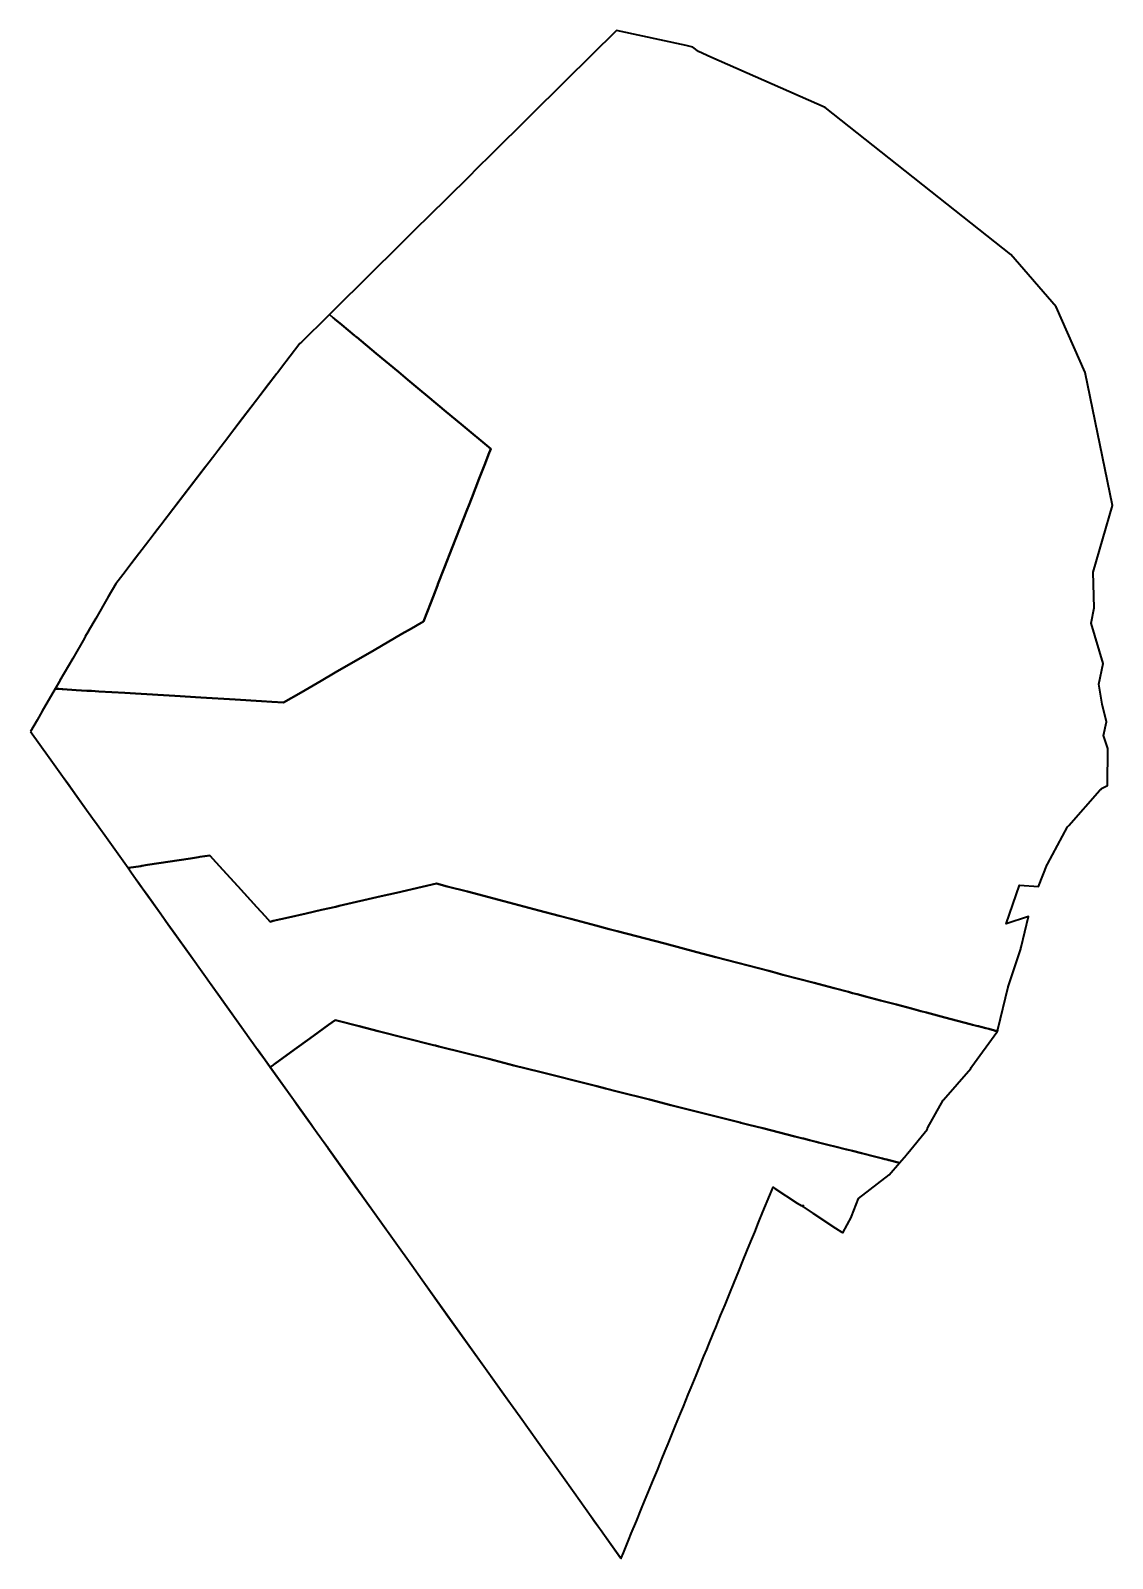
# Model space of a CAD drawing. Header units: metres. Extents: x 807829 to 807940, y 9157607 to 9157764.
import ezdxf

# ---------------------------------------------------------------- set-up
doc = ezdxf.new("R2010")
doc.units = ezdxf.units.M
doc.header["$MEASUREMENT"] = 0
doc.layers.add('2828-21237', color=1, linetype='Continuous')

msp = doc.modelspace()

# ---------------------------------------------------------------- linework, layer by layer
at = {"layer": '2828-21237', "color": 3, "lineweight": -3, "true_color": 0x00ff00}
msp.add_lwpolyline([(807889.23, 9157607.04), (807893.39, 9157617.16), (807904.86, 9157645.19), (807912.02, 9157640.51), (807912.93, 9157642.19), (807913.64, 9157644.04), (807916.8, 9157646.46), (807918.58, 9157648.52), (807918.68, 9157648.62), (807918.71, 9157648.68), (807920.69, 9157651.13), (807920.72, 9157651.19), (807920.75, 9157651.26), (807920.78, 9157651.32), (807922.34, 9157654.13), (807922.37, 9157654.19), (807925.19, 9157657.41), (807925.23, 9157657.5), (807925.29, 9157657.59), (807927.88, 9157661.14), (807927.92, 9157661.22), (807927.96, 9157661.3), (807927.98, 9157661.39), (807929.03, 9157665.79), (807929.03, 9157665.79), (807929.03, 9157665.8), (807930.32, 9157669.69), (807930.35, 9157669.78), (807930.38, 9157669.86), (807931.13, 9157673.01), (807928.81, 9157672.28), (807930.2, 9157676.23), (807932.16, 9157676.09), (807933.04, 9157678.37), (807933.06, 9157678.4), (807935.12, 9157682.23), (807935.2, 9157682.3), (807935.27, 9157682.38), (807938.46, 9157686.01), (807938.55, 9157686.08), (807938.63, 9157686.16), (807939.26, 9157686.5), (807939.29, 9157690.29), (807938.85, 9157691.62), (807939.14, 9157693.04), (807938.68, 9157694.84), (807938.34, 9157696.91), (807938.81, 9157699.02), (807937.56, 9157703.16), (807937.87, 9157704.76), (807937.77, 9157708.4), (807939.75, 9157715.27), (807937.29, 9157727.33), (807937.12, 9157728.19), (807936.96, 9157728.94), (807933.96, 9157735.7), (807931.69, 9157738.31), (807929.31, 9157741.05), (807929.31, 9157741.05), (807910.22, 9157756.17), (807898.45, 9157761.36), (807897.19, 9157761.94), (807896.61, 9157762.37), (807895.92, 9157762.56), (807889.98, 9157763.82), (807888.75, 9157764.08), (807888.29, 9157763.63), (807876.03, 9157751.51), (807856.21, 9157731.91), (807846.62, 9157719.42), (807837.27, 9157707.23), (807829.5, 9157693.77), (807828.51, 9157692.04), (807831.66, 9157687.62), (807831.66, 9157687.62), (807831.71, 9157687.55), (807831.79, 9157687.45), (807832.46, 9157686.51), (807832.84, 9157685.98), (807834.26, 9157683.99), (807834.61, 9157683.5), (807834.79, 9157683.25), (807835.34, 9157682.48), (807836.15, 9157681.34), (807836.56, 9157680.77), (807838.52, 9157678.03), (807838.69, 9157677.79), (807839, 9157677.35), (807839.6, 9157676.51), (807840, 9157675.96), (807840.55, 9157675.18), (807841.65, 9157673.64), (807842.62, 9157672.28), (807843.17, 9157671.52), (807845.15, 9157668.74), (807846.34, 9157667.07), (807846.74, 9157666.52), (807847.96, 9157664.81), (807850.75, 9157660.9), (807851.07, 9157660.46), (807851.36, 9157660.05), (807851.65, 9157659.64), (807851.95, 9157659.23), (807853.83, 9157656.6), (807857.35, 9157651.66), (807857.63, 9157651.27), (807858.31, 9157650.32), (807858.89, 9157649.5), (807868.77, 9157635.68), (807875.8, 9157625.84), (807889.23, 9157607.04)], close=True, dxfattribs=at)
at = {"layer": '2828-21237', "color": 3, "lineweight": 40, "true_color": 0x00ff00}
for points in [[(807828.51, 9157692.04), (807830.43, 9157689.35), (807831.96, 9157687.21), (807834.08, 9157684.24), (807834.87, 9157683.14), (807835.34, 9157682.48), (807836.47, 9157680.89), (807838.53, 9157678.01), (807838.59, 9157678.02), (807839.83, 9157678.21), (807839.96, 9157678.23), (807840.54, 9157678.32), (807844.95, 9157678.99), (807845.79, 9157679.12), (807845.91, 9157679.14), (807846.93, 9157679.3), (807847.59, 9157678.57), (807848.29, 9157677.8), (807849.82, 9157676.13), (807851.78, 9157673.98), (807852.62, 9157673.07), (807853.15, 9157672.48), (807853.46, 9157672.56), (807855.03, 9157672.92), (807856.86, 9157673.33), (807858.42, 9157673.69), (807859.88, 9157674.03), (807860.25, 9157674.11), (807864.56, 9157675.1), (807866.12, 9157675.46), (807868.79, 9157676.07), (807870.25, 9157676.41), (807871.35, 9157676.12), (807873.42, 9157675.58), (807877.18, 9157674.58), (807880.76, 9157673.64), (807882.85, 9157673.09), (807884.07, 9157672.77), (807886.62, 9157672.1), (807888.01, 9157671.73), (807888.82, 9157671.52), (807893.74, 9157670.23), (807897.03, 9157669.36), (807898.97, 9157668.85), (807901.23, 9157668.26), (807904.42, 9157667.42), (807904.8, 9157667.32), (807905.29, 9157667.19), (807905.37, 9157667.17), (807905.87, 9157667.03), (807909.09, 9157666.19), (807911.14, 9157665.65), (807912.6, 9157665.26), (807913.01, 9157665.15), (807913.5, 9157665.03), (807914.35, 9157664.8), (807915.92, 9157664.39), (807916.45, 9157664.25), (807916.71, 9157664.18), (807917.56, 9157663.96), (807919.08, 9157663.56), (807920.06, 9157663.3), (807920.63, 9157663.15), (807922.53, 9157662.65), (807925.12, 9157661.97), (807925.37, 9157661.9), (807925.9, 9157661.76), (807925.98, 9157661.74), (807926.23, 9157661.67), (807926.74, 9157661.54), (807927.05, 9157661.46), (807927.05, 9157661.46), (807927.63, 9157661.31), (807927.71, 9157661.28), (807927.72, 9157661.28), (807927.8, 9157661.26), (807927.88, 9157661.24), (807927.89, 9157661.24), (807927.91, 9157661.23), (807927.92, 9157661.23), (807927.92, 9157661.23), (807927.96, 9157661.3), (807927.98, 9157661.39), (807929.03, 9157665.79), (807929.03, 9157665.79), (807929.03, 9157665.8), (807930.32, 9157669.69), (807930.35, 9157669.78), (807930.38, 9157669.86), (807931.13, 9157673.01), (807928.81, 9157672.28), (807930.2, 9157676.23), (807932.16, 9157676.09), (807933.04, 9157678.37), (807933.06, 9157678.4), (807935.12, 9157682.23), (807935.2, 9157682.3), (807935.27, 9157682.38), (807938.46, 9157686.01), (807938.55, 9157686.08), (807938.63, 9157686.16), (807939.26, 9157686.5), (807939.29, 9157690.29), (807938.85, 9157691.62), (807939.14, 9157693.04), (807938.68, 9157694.84), (807938.34, 9157696.91), (807938.81, 9157699.02), (807937.56, 9157703.16), (807937.87, 9157704.76), (807937.77, 9157708.4), (807939.75, 9157715.27), (807936.96, 9157728.94), (807933.96, 9157735.7), (807929.31, 9157741.05), (807910.22, 9157756.17), (807898.45, 9157761.36), (807897.19, 9157761.94), (807896.61, 9157762.37), (807895.92, 9157762.56), (807888.75, 9157764.08), (807883.52, 9157758.91), (807875.93, 9157751.41), (807875.7, 9157751.18), (807874.58, 9157750.07), (807873.42, 9157748.92), (807871.51, 9157747.04), (807869.32, 9157744.87), (807869.14, 9157744.69), (807868.44, 9157744), (807867.96, 9157743.52), (807865.85, 9157741.44), (807863.88, 9157739.5), (807863.32, 9157738.94), (807861.98, 9157737.62), (807860.97, 9157736.62), (807859.23, 9157734.89), (807859.64, 9157734.55), (807859.72, 9157734.48), (807859.8, 9157734.41), (807860.5, 9157733.83), (807861.82, 9157732.74), (807861.86, 9157732.71), (807861.89, 9157732.68), (807861.92, 9157732.65), (807861.95, 9157732.63), (807862.04, 9157732.56), (807864.04, 9157730.89), (807866.33, 9157728.99), (807867.3, 9157728.18), (807867.7, 9157727.84), (807868.52, 9157727.16), (807869.33, 9157726.49), (807871.24, 9157724.91), (807872.79, 9157723.61), (807875.83, 9157721.08), (807875.61, 9157720.51), (807875.24, 9157719.57), (807874.64, 9157718.04), (807873.87, 9157716.05), (807873.56, 9157715.27), (807873.4, 9157714.86), (807871.9, 9157711.02), (807871.05, 9157708.84), (807870.4, 9157707.17), (807870.39, 9157707.14), (807870.35, 9157707.04), (807870.18, 9157706.61), (807870.06, 9157706.31), (807869.65, 9157705.25), (807868.91, 9157703.35), (807868.68, 9157703.22), (807867.68, 9157702.64), (807866.69, 9157702.06), (807863.83, 9157700.41), (807859.84, 9157698.09), (807858.4, 9157697.25), (807857.56, 9157696.77), (807856.34, 9157696.06), (807854.53, 9157695.01), (807853.32, 9157695.08), (807852.27, 9157695.14), (807849.55, 9157695.31), (807846.02, 9157695.52), (807843.34, 9157695.69), (807839.29, 9157695.93), (807838.19, 9157696), (807835.52, 9157696.16), (807834.79, 9157696.2), (807834.34, 9157696.23), (807834.31, 9157696.23), (807833.18, 9157696.3), (807831.82, 9157696.39), (807831.74, 9157696.39), (807831.4, 9157696.41), (807831.04, 9157696.43), (807829.71, 9157694.12), (807829.17, 9157693.2)], [(807853.16, 9157657.53), (807855.53, 9157654.21), (807855.89, 9157653.71), (807858.6, 9157649.91), (807858.69, 9157649.79), (807859.04, 9157649.3), (807859.08, 9157649.25), (807861.86, 9157645.35), (807862.23, 9157644.83), (807862.6, 9157644.32), (807867.7, 9157637.18), (807869.85, 9157634.16), (807871.43, 9157631.95), (807873.44, 9157629.14), (807875.29, 9157626.55), (807877.15, 9157623.95), (807878.84, 9157621.58), (807881.63, 9157617.68), (807881.64, 9157617.66), (807881.65, 9157617.64), (807883.12, 9157615.59), (807884.39, 9157613.81), (807886.16, 9157611.33), (807886.51, 9157610.85), (807887.11, 9157610.01), (807889.18, 9157607.1), (807889.23, 9157607.04), (807889.24, 9157607.07), (807889.47, 9157607.62), (807890.03, 9157608.98), (807890.28, 9157609.6), (807890.8, 9157610.86), (807891.33, 9157612.16), (807891.65, 9157612.92), (807892.15, 9157614.15), (807892.47, 9157614.92), (807892.96, 9157616.12), (807893.28, 9157616.89), (807893.39, 9157617.16), (807893.76, 9157618.08), (807894.06, 9157618.8), (807894.55, 9157620.01), (807894.84, 9157620.71), (807895.35, 9157621.95), (807895.63, 9157622.64), (807896.13, 9157623.88), (807896.43, 9157624.59), (807896.94, 9157625.84), (807897.22, 9157626.53), (807897.75, 9157627.82), (807898.03, 9157628.5), (807898.22, 9157628.97), (807898.74, 9157630.23), (807898.97, 9157630.79), (807899.46, 9157632), (807899.92, 9157633.12), (807900.4, 9157634.3), (807900.86, 9157635.41), (807901.33, 9157636.57), (807901.79, 9157637.68), (807902.17, 9157638.62), (807902.58, 9157639.61), (807902.97, 9157640.57), (807903.37, 9157641.56), (807903.82, 9157642.66), (807904.53, 9157644.38), (807904.86, 9157645.19), (807905.05, 9157645.07), (807907.35, 9157643.57), (807907.73, 9157643.32), (807907.97, 9157643.32), (807907.91, 9157643.2), (807908.93, 9157642.53), (807911.27, 9157641), (807911.94, 9157640.56), (807912.02, 9157640.51), (807912.91, 9157642.16), (807912.93, 9157642.19), (807913.64, 9157644.04), (807916.8, 9157646.46), (807917.87, 9157647.7), (807917.73, 9157647.73), (807917.72, 9157647.73), (807916.79, 9157647.97), (807916.76, 9157647.98), (807916.56, 9157648.03), (807916.34, 9157648.08), (807916.12, 9157648.14), (807915.43, 9157648.31), (807913.94, 9157648.69), (807913.01, 9157648.92), (807912.44, 9157649.07), (807912.41, 9157649.08), (807911.21, 9157649.38), (807910.62, 9157649.53), (807909.53, 9157649.8), (807909.3, 9157649.86), (807908.61, 9157650.04), (807907.98, 9157650.2), (807907.91, 9157650.21), (807907.36, 9157650.35), (807907.11, 9157650.42), (807903.82, 9157651.25), (807903.07, 9157651.44), (807902.37, 9157651.61), (807901.83, 9157651.75), (807901.54, 9157651.82), (807901.49, 9157651.84), (807901.07, 9157651.94), (807897.64, 9157652.81), (807894.34, 9157653.64), (807892.14, 9157654.2), (807888.81, 9157655.04), (807887.63, 9157655.34), (807886.72, 9157655.57), (807886.32, 9157655.67), (807880.89, 9157657.04), (807878.2, 9157657.72), (807876.66, 9157658.11), (807875.62, 9157658.38), (807870.49, 9157659.67), (807870.14, 9157659.76), (807869.95, 9157659.81), (807864.26, 9157661.25), (807862.28, 9157661.75), (807860.01, 9157662.32), (807859.82, 9157662.37), (807859.13, 9157661.87), (807857.59, 9157660.75), (807855.28, 9157659.07), (807853.63, 9157657.88), (807853.53, 9157657.8), (807853.44, 9157657.74)]]:
    msp.add_lwpolyline(points, close=True, dxfattribs=at)
at = {"layer": '2828-21237', "color": 4, "lineweight": 40, "true_color": 0x00ffff}
for points in [[(807831.04, 9157696.43), (807831.4, 9157696.41), (807831.74, 9157696.39), (807831.82, 9157696.39), (807833.18, 9157696.3), (807834.31, 9157696.23), (807834.34, 9157696.23), (807834.79, 9157696.2), (807835.52, 9157696.16), (807838.19, 9157696), (807839.29, 9157695.93), (807843.34, 9157695.69), (807846.02, 9157695.52), (807849.55, 9157695.31), (807852.27, 9157695.14), (807853.32, 9157695.08), (807854.53, 9157695.01), (807856.34, 9157696.06), (807857.56, 9157696.77), (807858.4, 9157697.25), (807859.84, 9157698.09), (807863.83, 9157700.41), (807866.69, 9157702.06), (807867.68, 9157702.64), (807868.68, 9157703.22), (807868.91, 9157703.35), (807869.65, 9157705.25), (807870.06, 9157706.31), (807870.18, 9157706.61), (807870.35, 9157707.04), (807870.39, 9157707.14), (807870.4, 9157707.17), (807871.05, 9157708.84), (807871.9, 9157711.02), (807873.4, 9157714.86), (807873.56, 9157715.27), (807873.87, 9157716.05), (807874.64, 9157718.04), (807875.24, 9157719.57), (807875.61, 9157720.51), (807875.83, 9157721.08), (807872.79, 9157723.61), (807871.24, 9157724.91), (807869.33, 9157726.49), (807868.52, 9157727.16), (807867.7, 9157727.84), (807867.3, 9157728.18), (807866.33, 9157728.99), (807864.04, 9157730.89), (807862.04, 9157732.56), (807861.95, 9157732.63), (807861.92, 9157732.65), (807861.89, 9157732.68), (807861.86, 9157732.71), (807861.82, 9157732.74), (807860.5, 9157733.83), (807859.8, 9157734.41), (807859.72, 9157734.48), (807859.64, 9157734.55), (807859.23, 9157734.89), (807858.03, 9157733.71), (807857.4, 9157733.08), (807856.35, 9157732.04), (807856.21, 9157731.91), (807854.21, 9157729.3), (807853.92, 9157728.92), (807853.84, 9157728.82), (807853.6, 9157728.51), (807852.68, 9157727.31), (807851.99, 9157726.41), (807850.11, 9157723.97), (807848.78, 9157722.22), (807847.75, 9157720.88), (807847.44, 9157720.48), (807846.62, 9157719.42), (807846.47, 9157719.21), (807843.41, 9157715.23), (807843.3, 9157715.08), (807843.21, 9157714.97), (807841.89, 9157713.25), (807841.5, 9157712.73), (807840.66, 9157711.65), (807839.98, 9157710.75), (807839.24, 9157709.8), (807838.22, 9157708.46), (807837.27, 9157707.23), (807836.5, 9157705.89), (807835.21, 9157703.66), (807834.48, 9157702.39), (807834.46, 9157702.36), (807834.23, 9157701.96), (807834.13, 9157701.79), (807834.04, 9157701.63), (807832.84, 9157699.55), (807831.53, 9157697.28), (807831.52, 9157697.26), (807831.51, 9157697.25), (807831.5, 9157697.23), (807831.47, 9157697.18)], [(807838.53, 9157678.01), (807838.82, 9157677.6), (807839.62, 9157676.48), (807841.98, 9157673.18), (807842.67, 9157672.21), (807845.41, 9157668.38), (807845.99, 9157667.56), (807848.87, 9157663.54), (807849.22, 9157663.05), (807852.2, 9157658.87), (807852.59, 9157658.33), (807853.16, 9157657.53), (807853.44, 9157657.74), (807853.53, 9157657.8), (807853.63, 9157657.88), (807855.28, 9157659.07), (807857.59, 9157660.75), (807859.13, 9157661.87), (807859.82, 9157662.37), (807860.01, 9157662.32), (807862.28, 9157661.75), (807864.26, 9157661.25), (807869.95, 9157659.81), (807870.14, 9157659.76), (807870.49, 9157659.67), (807875.62, 9157658.38), (807876.66, 9157658.11), (807878.2, 9157657.72), (807880.89, 9157657.04), (807886.32, 9157655.67), (807886.72, 9157655.57), (807887.63, 9157655.34), (807888.81, 9157655.04), (807892.14, 9157654.2), (807894.34, 9157653.64), (807897.64, 9157652.81), (807901.07, 9157651.94), (807901.49, 9157651.84), (807901.54, 9157651.82), (807901.83, 9157651.75), (807902.37, 9157651.61), (807903.07, 9157651.44), (807903.82, 9157651.25), (807907.11, 9157650.42), (807907.36, 9157650.35), (807907.91, 9157650.21), (807907.98, 9157650.2), (807908.61, 9157650.04), (807909.3, 9157649.86), (807909.53, 9157649.8), (807910.62, 9157649.53), (807911.21, 9157649.38), (807912.41, 9157649.08), (807912.44, 9157649.07), (807913.01, 9157648.92), (807913.94, 9157648.69), (807915.43, 9157648.31), (807916.12, 9157648.14), (807916.34, 9157648.08), (807916.56, 9157648.03), (807916.76, 9157647.98), (807916.79, 9157647.97), (807917.72, 9157647.73), (807917.73, 9157647.73), (807917.87, 9157647.7), (807918.58, 9157648.52), (807918.68, 9157648.62), (807918.71, 9157648.68), (807920.69, 9157651.13), (807920.72, 9157651.19), (807920.75, 9157651.26), (807920.78, 9157651.32), (807922.34, 9157654.13), (807922.37, 9157654.19), (807925.19, 9157657.41), (807925.23, 9157657.5), (807925.29, 9157657.59), (807927.88, 9157661.14), (807927.92, 9157661.22), (807927.92, 9157661.23), (807927.92, 9157661.23), (807927.91, 9157661.23), (807927.89, 9157661.24), (807927.88, 9157661.24), (807927.8, 9157661.26), (807927.72, 9157661.28), (807927.71, 9157661.28), (807927.63, 9157661.31), (807927.05, 9157661.46), (807927.05, 9157661.46), (807926.74, 9157661.54), (807926.23, 9157661.67), (807925.98, 9157661.74), (807925.9, 9157661.76), (807925.37, 9157661.9), (807925.12, 9157661.97), (807922.53, 9157662.65), (807920.63, 9157663.15), (807920.06, 9157663.3), (807919.08, 9157663.56), (807917.56, 9157663.96), (807916.71, 9157664.18), (807916.45, 9157664.25), (807915.92, 9157664.39), (807914.35, 9157664.8), (807913.5, 9157665.03), (807913.01, 9157665.15), (807912.6, 9157665.26), (807911.14, 9157665.65), (807909.09, 9157666.19), (807905.87, 9157667.03), (807905.37, 9157667.17), (807905.29, 9157667.19), (807904.8, 9157667.32), (807904.42, 9157667.42), (807901.23, 9157668.26), (807898.97, 9157668.85), (807897.03, 9157669.36), (807893.74, 9157670.23), (807888.82, 9157671.52), (807888.01, 9157671.73), (807886.62, 9157672.1), (807884.07, 9157672.77), (807882.85, 9157673.09), (807880.76, 9157673.64), (807877.18, 9157674.58), (807873.42, 9157675.58), (807871.35, 9157676.12), (807870.25, 9157676.41), (807868.79, 9157676.07), (807866.12, 9157675.46), (807864.56, 9157675.1), (807860.25, 9157674.11), (807859.88, 9157674.03), (807858.42, 9157673.69), (807856.86, 9157673.33), (807855.03, 9157672.92), (807853.46, 9157672.56), (807853.15, 9157672.48), (807852.62, 9157673.07), (807851.78, 9157673.98), (807849.82, 9157676.13), (807848.29, 9157677.8), (807847.59, 9157678.57), (807846.93, 9157679.3), (807845.91, 9157679.14), (807845.79, 9157679.12), (807844.95, 9157678.99), (807840.54, 9157678.32), (807839.96, 9157678.23), (807839.83, 9157678.21), (807838.59, 9157678.02)]]:
    msp.add_lwpolyline(points, close=True, dxfattribs=at)

doc.saveas('drawing.dxf')
